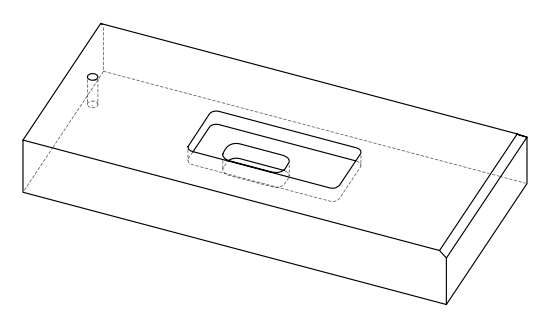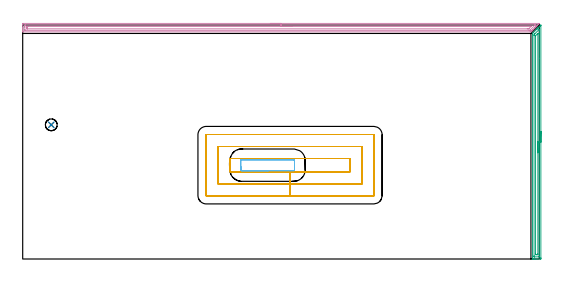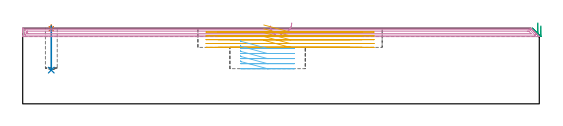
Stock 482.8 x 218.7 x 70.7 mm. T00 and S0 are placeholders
(PLAN: 6 operations, 4 tool changes, 30 min)
(1 SPOT_DRILL | STEP1POCKET | NXT0321_9005460120000 | 0.03 min | 2 mm3)
(2 DRILL_BLIND_HOLE_INTO_CENTER | STEP1POCKET | NXT0301_082 | 0.17 min | 3642 mm3)
(3 AREA_MILL | FG_CHAMFER_SURFACE | UGT0205_001 | 5.38 min | 6652 mm3)
(4 AREA_MILL_1 | FG_CHAMFER_SURFACE_1 | UGT0205_001 | 11.72 min | 14908 mm3)
(5 MILL_RECTANGULAR_POCKET | POCKET_RECTANGULAR_STRAIGHT | UGT0201_133 | Follow Part, ap 3.75, ae 75% | 10.93 min | 222171 mm3)
(6 MILL_RECTANGULAR_POCKET_1 | POCKET_RECTANGULAR_STRAIGHT_1 | UGT0201_104 | Follow Part, ap 5, ae 75% | 1.82 min | 40476 mm3)
(TOOL NXT0321_9005460120000 | NC Spot Drill, 142deg, 12mm, Carbide, Uncoated | D12 PA142 FL30 Z2)
(TOOL NXT0301_082 | Carbide Drill 11.1mm [860.1-1110-033A1-MM 2214] | D11.1 PA140 FL55 Z2)
(TOOL UGT0205_001 | Chamfer Mill 20 x 3 x 45 deg. | D20 FL50 Z2)
(TOOL UGT0201_133 | Carbide End Mill 15.0 | D15 FL30 Z4)
(TOOL UGT0201_104 | End Mill 20 mm | D20 FL22 Z2)
(OP 1 SPOT_DRILL)
G17 G21 G94 G90
T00 M6
G54
G17 G0 G90 X26.7 Y125.4 S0 M3
G43 Z80.7 H0
G94 G81 G98 Z70.222 F250. R73.7
G80
M5
M2
(OP 2 DRILL_BLIND_HOLE_INTO_CENTER)
G17 G21 G94 G90
T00 M6
G54
G17 G0 G90 X26.7 Y125.4 S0 M3
G43 Z80.7 H1
G94 G81 G98 Z31.5 F250. R72.7
G80
M5
M2
(OP 3 AREA_MILL)
G17 G21 G94 G90
T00 M6
G54
G17 G0 G90 X484.3 Y119.3 S1061 M3
G43 Z80.7 H0
Z72.9
G94 G1 Y119.262 Z72.028 F250.
Y119.148 Z71.164
Y118.959 Z70.312
Y118.697 Z69.48
Y118.363 Z68.674
Y117.96 Z67.9
Y117.492 Z67.164
Y116.96 Z66.472
Y116.371 Z65.829
Y115.728 Z65.24
Y115.036 Z64.708
Y114.3 Z64.24
Y113.526 Z63.837
Y112.72 Z63.503
Y111.888 Z63.241
Y111.036 Z63.052
Y110.172 Z62.938
Y109.3 Z62.9
Y1.128
X484.299 Y0.633 Z62.901
X484.296 Y0.238 Z62.902
X484.293 Y0.01 Z62.905
X483.909 Y0. Z63.289
X479.523 Z67.672
X478.132 Z69.064
X477.769 Z69.426
X476.824 Z70.376
X476.659 Y0.003 Z70.533
X476.502 Y0.01 Z70.689
X476.5 Y0.185 Z70.7
Y209.918
X476.507 Y210.8 Z70.693
X476.516 Y210.812 Z70.684
X476.891 Y211.192 Z70.307
X480.398 Y214.7 Z66.798
X480.536 Y214.837 Z66.662
X480.699 Y215.001 Z66.498
X480.839 Y215.141 Z66.357
X480.983 Y215.284 Z66.215
X481.13 Y215.431 Z66.068
X481.277 Y215.58 Z65.918
X481.43 Y215.732 Z65.767
X481.56 Y215.861 Z65.638
X481.716 Y216.018 Z65.479
X482.224 Y216.524 Z64.975
X482.474 Y216.775 Z64.724
X482.593 Y216.895 Z64.603
X483.155 Y217.455 Z64.045
X483.368 Y217.669 Z63.83
X483.47 Y217.772 Z63.726
X483.909 Y218.209 Z63.291
X484.085 Y218.386 Z63.114
X484.147 Y218.447 Z63.052
X484.267 Y218.564 Z62.931
X484.294 Y218.583 Z62.904
X484.299 Y218.564 Z62.899
X484.3 Y109.3 Z62.9
X482.886 Z64.314
X482.885 Y2.57 Z64.315
X482.879 Y2.012 Z64.321
X482.815 Y2.007 Z64.385
X482.705 Y2.003 Z64.495
X482.567 Y2. Z64.633
X478.181 Y2.001 Z69.019
X477.986 Y2.005 Z69.214
X477.95 Y2.008 Z69.25
X477.921 Y2.014 Z69.279
X477.92 Y2.059 Z69.28
X477.915 Y2.271 Z69.285
Y2.421
X477.914 Y3.167 Z69.286
X477.915 Y208.874 Z69.285
X477.916 Y209.024 Z69.284
X477.923 Y209.761 Z69.277
X478.072 Y209.918 Z69.128
X478.36 Y210.209 Z68.84
X478.646 Y210.496 Z68.554
X482.54 Y214.39 Z64.66
X482.647 Y214.495 Z64.553
X482.791 Y214.635 Z64.409
X482.869 Y214.708 Z64.331
X482.879 Y214.546 Z64.321
X482.883 Y214.39 Z64.317
X482.885 Y214.225 Z64.315
X482.886 Y187.558 Z64.314
Y109.3
X481.472 Z65.728
X481.471 Y4.907 Z65.729
X481.466 Y4.21 Z65.734
X481.464 Y4.019 Z65.736
X481.277 Y4.01 Z65.923
X480.605 Y4.001 Z66.595
X480.4 Z66.8
X479.726 Y4.003 Z67.474
X479.523 Y4.01 Z67.677
X479.335 Y4.021 Z67.865
X479.332 Y4.21 Z67.868
X479.33 Y4.407 Z67.87
X479.329 Y5.104 Z67.871
X479.328 Y5.303 Z67.872
X479.329 Y208.327 Z67.871
X479.332 Y208.526 Z67.868
X479.335 Y208.657 Z67.865
X479.343 Y208.732 Z67.857
X479.572 Y208.973 Z67.628
X481.344 Y210.744 Z65.856
X481.414 Y210.812 Z65.786
X481.439 Y210.83 Z65.761
X481.465 Y210.846 Z65.735
X481.467 Y210.812 Z65.733
X481.47 Y210.691 Z65.73
X481.471 Y210.615 Z65.729
Y209.918
X481.472 Y109.3 Z65.728
Y108.428 Z65.767
Y107.564 Z65.88
Y106.712 Z66.069
Y105.88 Z66.332
Y105.074 Z66.665
Y104.3 Z67.068
Y103.564 Z67.537
Y102.872 Z68.068
Y102.229 Z68.657
Y101.64 Z69.301
Y101.108 Z69.993
Y100.64 Z70.728
Y100.237 Z71.502
Y99.903 Z72.308
Y99.641 Z73.14
Y99.452 Z73.992
Y99.338 Z74.857
Y99.3 Z75.728
G0 Z80.7
M5
M2
(OP 4 AREA_MILL_1)
G17 G21 G94 G90
T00 M6
G54
G17 G0 G90 X231.447 Y220.2 S1061 M3
G43 Z80.7 H0
Z72.8
G94 G1 X231.485 Z71.929 F250.
X231.599 Z71.064
X231.787 Z70.212
X232.05 Z69.38
X232.384 Z68.574
X232.786 Z67.8
X233.255 Z67.064
X233.786 Z66.372
X234.376 Z65.729
X235.019 Z65.14
X235.711 Z64.609
X236.447 Z64.14
X237.221 Z63.737
X238.026 Z63.403
X238.859 Z63.141
X239.71 Z62.952
X240.575 Z62.838
X241.447 Z62.8
X482.764 Y220.199
X482.858 Y220.198
X482.868
X482.877 Y220.193 Z62.804
X482.868 Y220.175 Z62.823
X482.803 Y220.105 Z62.893
X482.782 Y220.084 Z62.914
X482.471 Y219.77 Z63.228
X482.272 Y219.572 Z63.428
X482.188 Y219.488 Z63.512
X482.031 Y219.33 Z63.667
X481.974 Y219.273 Z63.725
X481.346 Y218.646 Z64.354
X481.152 Y218.45 Z64.546
X480.505 Y217.805 Z65.195
X480.272 Y217.57 Z65.426
X479.664 Y216.964 Z66.036
X479.591 Y216.891 Z66.108
X479.392 Y216.69 Z66.306
X478.823 Y216.123 Z66.877
X478.697 Y215.997 Z67.002
X478.512 Y215.81 Z67.186
X477.981 Y215.281 Z67.719
X477.632 Y214.93 Z68.066
X477.14 Y214.44 Z68.56
X476.91 Y214.209 Z68.789
X476.753 Y214.05 Z68.945
X476.597 Y213.896 Z69.102
X476.463 Y213.762 Z69.235
X476.313 Y213.61 Z69.385
X476.164 Y213.463 Z69.535
X476.017 Y213.316 Z69.682
X475.872 Y213.17 Z69.825
X475.731 Y213.029 Z69.968
X475.57 Y212.869 Z70.129
X475.432 Y212.73 Z70.266
X475.3 Y212.599 Z70.399
X475.123 Y212.423 Z70.575
X475.004 Y212.305 Z70.691
X474.23 Y212.3 Z70.7
X0.175
X0. Y212.296 Z70.694
Y212.637 Z70.363
Y212.922 Z70.078
Y213.61 Z69.385
Y214.834 Z68.163
Y215.37 Z67.624
Y215.982 Z67.013
Y219.502 Z63.495
X0.004 Y219.77 Z63.227
X0.01 Y220.192 Z62.806
X0.189 Y220.195 Z62.803
X0.621 Y220.2 Z62.8
X241.447
Y218.786 Z64.214
X478.697 Y218.785 Z64.215
X478.805 Y218.784 Z64.216
X478.962 Y218.779 Z64.221
X479.016 Y218.776 Z64.224
X479.005 Y218.763 Z64.237
X478.919 Y218.672 Z64.328
X478.798 Y218.548 Z64.452
X478.697 Y218.447 Z64.553
X474.229 Y213.979 Z69.021
X474.042 Y213.795 Z69.205
X473.992 Y213.749 Z69.251
X473.966 Y213.727 Z69.273
X473.926 Y213.721 Z69.279
X473.73 Y213.718 Z69.282
X473.336 Y213.715 Z69.285
X2.302
X2.041 Y213.72 Z69.28
X2.015 Y213.721 Z69.279
X2.01 Y213.738 Z69.262
X2.004 Y213.771 Z69.229
X2.002 Y213.803 Z69.197
X2. Y214.013 Z68.987
Y214.49 Z68.51
Y216.652 Z66.348
Y217.532 Z65.468
X2.003 Y218.01 Z64.99
X2.007 Y218.405 Z64.595
X2.024 Y218.779 Z64.221
X2.409 Y218.784 Z64.216
X2.515 Y218.785 Z64.215
X241.447 Y218.786 Z64.214
Y217.371 Z65.629
X474.878
X474.97 Y217.37 Z65.63
X475.123 Y217.366 Z65.634
X475.153 Y217.364 Z65.636
X475.139 Y217.343 Z65.657
X475.123 Y217.323 Z65.677
X473.253 Y215.452 Z67.548
X473.169 Y215.37 Z67.63
X472.925 Y215.137 Z67.863
X472.684 Y215.132 Z67.868
X472.442 Y215.13 Z67.87
X471.794 Y215.129 Z67.871
X471.549 Z67.872
X4.196 Z67.871
X4.114 Y215.13 Z67.87
X4.049 Y215.132 Z67.868
X4.014 Y215.135 Z67.865
X4.01 Y215.178 Z67.822
X4.003 Y215.37 Z67.63
X4. Y215.563 Z67.437
Y216.25 Z66.75
Y216.443 Z66.557
X4.004 Y217.13 Z65.87
X4.008 Y217.315 Z65.685
X4.02 Y217.365 Z65.635
X4.074 Y217.367 Z65.633
X4.196 Y217.369 Z65.631
X4.844 Y217.371 Z65.629
X5.089 Y217.372 Z65.628
X241.447 Y217.371 Z65.629
X242.318 Z65.667
X243.183 Z65.781
X244.035 Z65.969
X244.867 Z66.232
X245.673 Z66.566
X246.447 Z66.968
X247.182 Z67.437
X247.875 Z67.968
X248.518 Z68.558
X249.107 Z69.201
X249.638 Z69.893
X250.107 Z70.629
X250.51 Z71.403
X250.844 Z72.209
X251.106 Z73.041
X251.295 Z73.892
X251.409 Z74.757
X251.447 Z75.629
G0 Z80.7
M5
M2
(OP 5 MILL_RECTANGULAR_POCKET)
G17 G21 G94 G90
T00 M6
G54
G17 G0 G90 X225.293 Y81.5 S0 M3
G43 Z80.7 H0
Z73.7
G94 G1 X249.85 Z67.12 F250.
X305.9 F500.
Y93.9
X193.8
Y81.5
X249.85
Y70.25
X317.15
Y105.15
X182.55
Y70.25
X249.85
Y59.
X328.1
G3 X328.4 Y59.3 R0.3
G1 Y116.1
G3 X328.1 Y116.4 R0.3
G1 X171.6
G3 X171.3 Y116.1 R0.3
G1 Y59.3
G3 X171.6 Y59. R0.3
G1 X249.85
X250.85
G0 X225.293 Y81.5 Z70.12
G1 X249.85 Z63.54 F250.
X305.9 F500.
Y93.9
X193.8
Y81.5
X249.85
Y70.25
X317.15
Y105.15
X182.55
Y70.25
X249.85
Y59.
X328.1
G3 X328.4 Y59.3 R0.3
G1 Y116.1
G3 X328.1 Y116.4 R0.3
G1 X171.6
G3 X171.3 Y116.1 R0.3
G1 Y59.3
G3 X171.6 Y59. R0.3
G1 X249.85
X250.85
G0 X225.293 Y81.5 Z66.54
G1 X249.85 Z59.96 F250.
X305.9 F500.
Y93.9
X193.8
Y81.5
X249.85
Y70.25
X317.15
Y105.15
X182.55
Y70.25
X249.85
Y59.
X328.1
G3 X328.4 Y59.3 R0.3
G1 Y116.1
G3 X328.1 Y116.4 R0.3
G1 X171.6
G3 X171.3 Y116.1 R0.3
G1 Y59.3
G3 X171.6 Y59. R0.3
G1 X249.85
X250.85
G0 X225.293 Y81.5 Z62.96
G1 X249.85 Z56.38 F250.
X305.9 F500.
Y93.9
X193.8
Y81.5
X249.85
Y70.25
X317.15
Y105.15
X182.55
Y70.25
X249.85
Y59.
X328.1
G3 X328.4 Y59.3 R0.3
G1 Y116.1
G3 X328.1 Y116.4 R0.3
G1 X171.6
G3 X171.3 Y116.1 R0.3
G1 Y59.3
G3 X171.6 Y59. R0.3
G1 X249.85
X250.85
G0 X225.293 Y81.5 Z59.38
G1 X249.85 Z52.8 F250.
X305.9 F500.
Y93.9
X193.8
Y81.5
X249.85
Y70.25
X317.15
Y105.15
X182.55
Y70.25
X249.85
Y59.
X328.1
G3 X328.4 Y59.3 R0.3
G1 Y116.1
G3 X328.1 Y116.4 R0.3
G1 X171.6
G3 X171.3 Y116.1 R0.3
G1 Y59.3
G3 X171.6 Y59. R0.3
G1 X249.85
X250.85
G0 Z80.7
M5
M2
(OP 6 MILL_RECTANGULAR_POCKET_1)
G17 G21 G94 G90
T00 M6
G54
G17 G0 G90 X203.7 Y86.666 S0 M3
G43 Z80.7 H0
Z59.487
G94 G1 Y83.4 Z58.612 F250.
Y83.31 Z58.588
X203.753 Y83.101 Z58.53
X203.859 Y82.912 Z58.472
X204.012 Y82.759 Z58.414
X204.201 Y82.653 Z58.356
X204.41 Y82.6 Z58.299
X204.5 Z58.275
X228.85 Z51.75
X253.2 F500.
G3 X254. Y83.4 R0.8
G1 Y92.
G3 X253.2 Y92.8 R0.8
G1 X204.5
G3 X203.7 Y92. R0.8
G1 Y83.4
G3 X204.5 Y82.6 R0.8
G1 X228.85
X229.85
G0 X203.7 Y86.666 Z54.75
G1 Y83.4 Z53.875 F250.
Y83.31 Z53.851
X203.753 Y83.101 Z53.793
X203.859 Y82.912 Z53.735
X204.012 Y82.759 Z53.677
X204.201 Y82.653 Z53.619
X204.41 Y82.6 Z53.561
X204.5 Z53.537
X228.85 Z47.012
X253.2 F500.
G3 X254. Y83.4 R0.8
G1 Y92.
G3 X253.2 Y92.8 R0.8
G1 X204.5
G3 X203.7 Y92. R0.8
G1 Y83.4
G3 X204.5 Y82.6 R0.8
G1 X228.85
X229.85
G0 X203.7 Y86.666 Z50.012
G1 Y83.4 Z49.137 F250.
Y83.31 Z49.113
X203.753 Y83.101 Z49.055
X203.859 Y82.912 Z48.997
X204.012 Y82.759 Z48.939
X204.201 Y82.653 Z48.882
X204.41 Y82.6 Z48.824
X204.5 Z48.8
X228.85 Z42.275
X253.2 F500.
G3 X254. Y83.4 R0.8
G1 Y92.
G3 X253.2 Y92.8 R0.8
G1 X204.5
G3 X203.7 Y92. R0.8
G1 Y83.4
G3 X204.5 Y82.6 R0.8
G1 X228.85
X229.85
G0 X203.7 Y86.666 Z45.275
G1 Y83.4 Z44.4 F250.
Y83.31 Z44.376
X203.753 Y83.101 Z44.318
X203.859 Y82.912 Z44.26
X204.012 Y82.759 Z44.202
X204.201 Y82.653 Z44.144
X204.41 Y82.6 Z44.086
X204.5 Z44.062
X228.85 Z37.537
X253.2 F500.
G3 X254. Y83.4 R0.8
G1 Y92.
G3 X253.2 Y92.8 R0.8
G1 X204.5
G3 X203.7 Y92. R0.8
G1 Y83.4
G3 X204.5 Y82.6 R0.8
G1 X228.85
X229.85
G0 X203.7 Y86.666 Z40.537
G1 Y83.4 Z39.662 F250.
Y83.31 Z39.638
X203.753 Y83.101 Z39.58
X203.859 Y82.912 Z39.522
X204.012 Y82.759 Z39.465
X204.201 Y82.653 Z39.407
X204.41 Y82.6 Z39.349
X204.5 Z39.325
X228.85 Z32.8
X253.2 F500.
G3 X254. Y83.4 R0.8
G1 Y92.
G3 X253.2 Y92.8 R0.8
G1 X204.5
G3 X203.7 Y92. R0.8
G1 Y83.4
G3 X204.5 Y82.6 R0.8
G1 X228.85
X229.85
G0 Z80.7
M5
M2
